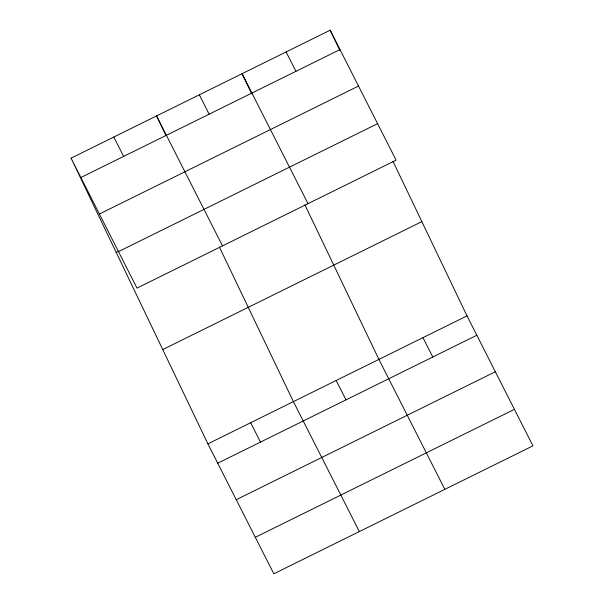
<?xml version="1.0" encoding="UTF-8"?>
<svg xmlns="http://www.w3.org/2000/svg" width="604" height="604" viewBox="0 0 604 604"><rect width="100%" height="100%" fill="white"/><g stroke="black" fill="none" stroke-linecap="round" stroke-linejoin="round"><path stroke-width="0.91" d="M71.061 158.15L330.169 30.2L396.103 160.158L136.995 288.108L71.061 158.15L207.897 443.842L273.831 573.8L532.939 445.85L467.005 315.892L392.97 161.321M80.891 177.516L339.999 49.566M99.403 214.012L358.512 86.062M116.217 252.427L118.731 251.189M118.482 251.611L377.591 123.661M162.74 349.565L421.849 221.615M207.897 443.842L467.005 315.892M217.719 463.208L476.828 335.258M236.239 499.704L495.348 371.754M255.311 537.303L514.419 409.353M286.122 51.952L295.945 71.317M422.959 337.644L432.781 357.009M308.01 203.661L242.076 73.703L251.747 93.907M444.838 489.353L378.904 359.395L304.877 204.824M199.32 94.813L209.143 114.179M336.156 380.505L345.979 399.871M222.498 245.888L156.564 115.923L165.843 135.288M359.335 531.573L293.401 401.615L219.373 247.051M113.816 137.04L123.639 156.406M250.652 422.724L260.475 442.09M330.169 30.2L339.848 50.404"/></g></svg>
